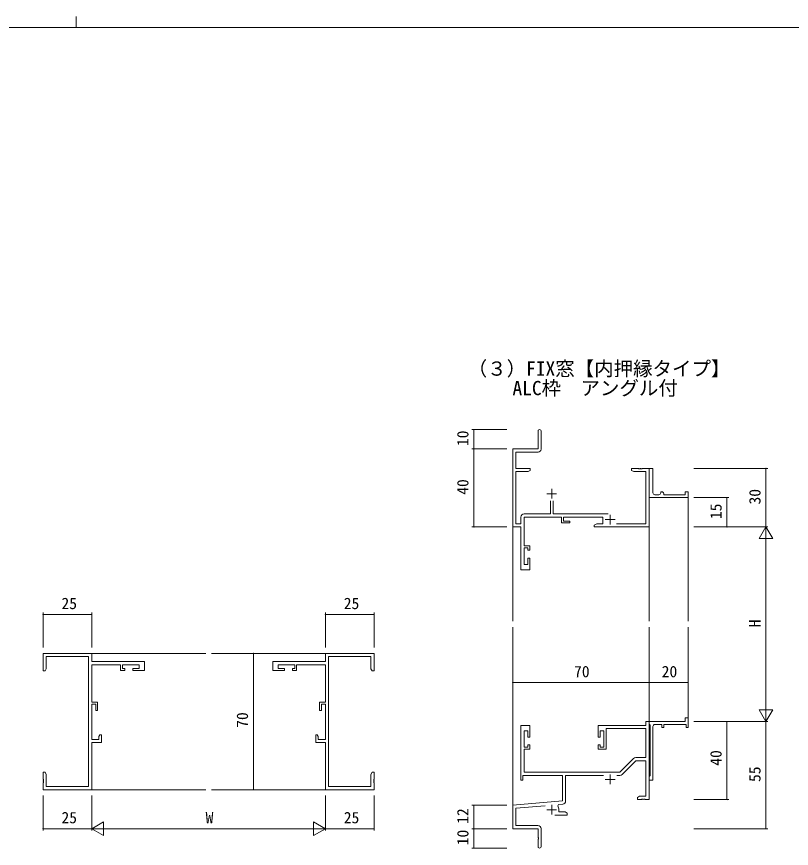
# Model space of a CAD drawing. Units: millimetres, scale not verified. Extents: x -1188 to 399, y -840 to 288.
# Drawn here: x -443 to -45.1, y -138.7 to 288.4 of the extents above; entities that cross this region are included whole.
import ezdxf
from ezdxf.enums import TextEntityAlignment as Align

# ---------------------------------------------------------------- set-up
doc = ezdxf.new("R2010")
doc.units = ezdxf.units.MM
doc.header["$LTSCALE"] = 4
for name, color, linetype, lineweight in [('0-1_YKK_ZWAK', 7, 'Continuous', 9), ('0-3_YKK_12', 2, 'Continuous', 9), ('0-4_YKK_D', 6, 'Continuous', 9), ('0-5_YKK_11', 7, 'Continuous', 9)]:
    doc.layers.add(name, color=color, linetype=linetype, lineweight=lineweight)
doc.layers.add('0-2_USER1', color=4, linetype='Continuous')
doc.styles.add('ＭＳ ゴシック', font='')
doc.styles.get('ＭＳ ゴシック').set_extended_font_data('MS Gothic')

msp = doc.modelspace()

# ---------------------------------------------------------------- linework, layer by layer
at = {"layer": '0-1_YKK_ZWAK'}
for p, q in [((-412.372, 288.449), (-412.372, 282.849)), ((357.6, 282.849), (-1182.4, 282.849))]:
    msp.add_line(p, q, dxfattribs=at)
at = {"layer": '0-3_YKK_12'}
for p, q in [((-98.144, 41.732), (-98.144, -22.069)), ((-188.144, 27.687), (-188.144, -22.069)), ((-118.144, 26.432), (-118.144, -22.069)), ((-188.144, -117.137), (-188.144, -25.069)), ((-118.144, -73.57), (-118.144, -25.069)), ((-98.144, -73.57), (-98.144, -25.069)), ((-404.372, -38.565), (-345.874, -38.565)), ((-284.375, -38.565), (-342.874, -38.565)), ((-404.372, -108.565), (-345.874, -108.565)), ((-284.375, -108.565), (-342.874, -108.565))]:
    msp.add_line(p, q, dxfattribs=at)
at = {"layer": '0-4_YKK_D'}
for p, q in [((-191.144, 76.432), (-209.144, 76.432)), ((-208.144, 66.432), (-208.144, 76.432)), ((-191.144, 66.432), (-209.144, 66.432)), ((-191.144, 66.432), (-209.144, 66.432)), ((-208.144, 66.432), (-208.144, 26.432)), ((-95.144, 56.432), (-57.144, 56.432)), ((-58.144, 56.432), (-58.144, 26.432)), ((-95.144, 41.432), (-77.144, 41.432)), ((-78.144, 26.432), (-78.144, 41.432)), ((-191.144, 26.432), (-209.144, 26.432)), ((-95.144, 26.432), (-77.144, 26.432)), ((-95.144, 26.432), (-57.144, 26.432)), ((-95.144, 26.432), (-57.144, 26.432)), ((-58.144, 26.432), (-61.644, 20.37)), ((-58.144, 26.432), (-58.144, 14.308)), ((-58.144, 26.432), (-54.644, 20.37)), ((-61.644, 20.37), (-54.644, 20.37)), ((-58.144, 19.432), (-58.144, -66.57)), ((-429.372, -35.565), (-429.372, -17.565)), ((-429.372, -18.565), (-404.372, -18.565)), ((-404.372, -35.565), (-404.372, -17.565)), ((-284.372, -35.565), (-284.372, -17.565)), ((-284.372, -18.565), (-259.372, -18.565)), ((-259.372, -35.565), (-259.372, -17.565)), ((-288.615, -38.565), (-322.372, -38.565)), ((-321.372, -38.565), (-321.372, -108.565)), ((-188.144, -69.897), (-188.144, -52.565)), ((-188.144, -53.565), (-118.144, -53.565)), ((-118.144, -66.937), (-118.144, -52.565)), ((-118.144, -72.175), (-118.144, -52.565)), ((-118.144, -53.565), (-98.144, -53.565)), ((-98.144, -66.937), (-98.144, -52.565)), ((-58.144, -73.57), (-58.144, -61.445)), ((-54.644, -67.507), (-61.644, -67.507)), ((-58.144, -73.57), (-61.644, -67.507)), ((-58.144, -73.57), (-54.644, -67.507)), ((-95.144, -73.565), (-57.144, -73.565)), ((-95.144, -73.57), (-77.144, -73.57)), ((-95.144, -73.57), (-57.144, -73.57)), ((-78.144, -73.57), (-78.144, -113.565)), ((-58.144, -73.565), (-58.144, -128.565)), ((-285.506, -108.565), (-322.372, -108.565)), ((-429.37, -111.565), (-429.37, -129.565)), ((-404.37, -111.565), (-404.37, -129.565)), ((-404.37, -111.565), (-404.37, -129.565)), ((-284.372, -111.565), (-284.372, -129.565)), ((-284.372, -111.565), (-284.372, -129.565)), ((-259.372, -111.565), (-259.372, -129.565)), ((-95.144, -113.565), (-77.144, -113.565)), ((-191.144, -116.565), (-209.144, -116.565)), ((-208.144, -128.565), (-208.144, -116.565)), ((-404.37, -128.565), (-398.308, -125.065)), ((-398.308, -132.065), (-398.308, -125.065)), ((-290.435, -125.065), (-290.435, -132.065)), ((-284.372, -128.565), (-290.435, -125.065)), ((-404.37, -128.565), (-429.37, -128.565)), ((-404.37, -128.565), (-398.308, -132.065)), ((-404.37, -128.565), (-392.246, -128.565)), ((-397.37, -128.565), (-291.372, -128.565)), ((-284.372, -128.565), (-296.497, -128.565)), ((-284.372, -128.565), (-290.435, -132.065)), ((-284.372, -128.565), (-259.372, -128.565)), ((-191.144, -128.565), (-209.144, -128.565)), ((-191.144, -128.565), (-209.144, -128.565)), ((-208.144, -128.565), (-208.144, -138.565)), ((-95.144, -128.565), (-57.144, -128.565)), ((-191.144, -138.565), (-209.144, -138.565))]:
    msp.add_line(p, q, dxfattribs=at)
for centre, start, end in [((-208.144, 76.432), 90, 270), ((-208.144, 76.432), 270, 90), ((-208.144, 66.432), 90, 270), ((-208.144, 66.432), 90, 270), ((-208.144, 66.432), 270, 90), ((-208.144, 66.432), 270, 90), ((-58.144, 56.432), 90, 270), ((-58.144, 56.432), 270, 90), ((-78.144, 41.432), 90, 270), ((-78.144, 41.432), 270, 90), ((-208.144, 26.432), 90, 270), ((-208.144, 26.432), 270, 90), ((-78.144, 26.432), 90, 270), ((-78.144, 26.432), 270, 90), ((-429.372, -18.565), 0, 180), ((-429.372, -18.565), 180, 0), ((-404.372, -18.565), 0, 180), ((-404.372, -18.565), 180, 0), ((-284.372, -18.565), 0, 180), ((-284.372, -18.565), 180, 0), ((-259.372, -18.565), 0, 180), ((-259.372, -18.565), 180, 0), ((-321.372, -38.565), 90, 270), ((-321.372, -38.565), 270, 90), ((-188.144, -53.565), 0, 180), ((-188.144, -53.565), 180, 0), ((-118.144, -53.565), 0, 180), ((-118.144, -53.565), 0, 180), ((-118.144, -53.565), 180, 0), ((-118.144, -53.565), 180, 0), ((-98.144, -53.565), 0, 180), ((-98.144, -53.565), 180, 0), ((-78.144, -73.57), 90, 270), ((-78.144, -73.57), 270, 90), ((-321.372, -108.565), 90, 270), ((-321.372, -108.565), 270, 90), ((-78.144, -113.565), 90, 270), ((-78.144, -113.565), 270, 90), ((-208.144, -116.565), 90, 270), ((-208.144, -116.565), 270, 90), ((-429.37, -128.565), 0, 180), ((-429.37, -128.565), 180, 0), ((-259.372, -128.565), 0, 180), ((-259.372, -128.565), 180, 0), ((-208.144, -128.565), 90, 270), ((-208.144, -128.565), 90, 270), ((-208.144, -128.565), 270, 90), ((-208.144, -128.565), 270, 90), ((-58.144, -128.565), 90, 270), ((-58.144, -128.565), 270, 90), ((-208.144, -138.565), 90, 270), ((-208.144, -138.565), 270, 90)]:
    msp.add_arc(centre, 0.106, start, end, dxfattribs=at)
at = {"layer": '0-5_YKK_11'}
for p, q in [((-175.144, 66.432), (-175.144, 75.682)), ((-173.644, 75.682), (-173.644, 66.302)), ((-188.144, 66.432), (-175.144, 66.432)), ((-188.144, 26.432), (-188.144, 66.432)), ((-186.514, 64.802), (-186.514, 56.432)), ((-175.144, 64.802), (-186.514, 64.802)), ((-186.514, 56.432), (-179.144, 56.432)), ((-179.144, 56.432), (-179.144, 55.432)), ((-127.144, 56.432), (-123.602, 56.432)), ((-127.144, 55.432), (-127.144, 56.432)), ((-123.602, 56.432), (-123.419, 56.312)), ((-123.419, 56.312), (-122.869, 56.312)), ((-122.869, 56.312), (-122.686, 56.432)), ((-122.686, 56.432), (-122.602, 56.432)), ((-122.602, 56.432), (-122.419, 56.312)), ((-122.419, 56.312), (-121.869, 56.312)), ((-121.869, 56.312), (-121.686, 56.432)), ((-121.686, 56.432), (-118.144, 56.432)), ((-118.144, 56.432), (-116.144, 56.432)), ((-118.144, 42.932), (-118.144, 56.432)), ((-118.144, 56.432), (-118.144, 26.432)), ((-116.144, 56.432), (-116.144, 43.932)), ((-186.514, 54.802), (-186.514, 28.062)), ((-180.235, 54.802), (-186.514, 54.802)), ((-179.144, 55.432), (-180.235, 54.802)), ((-126.053, 54.802), (-127.144, 55.432)), ((-119.774, 54.802), (-126.053, 54.802)), ((-119.774, 28.062), (-119.774, 54.802)), ((-170.644, 43.432), (-165.644, 43.432)), ((-168.144, 45.932), (-168.144, 40.932)), ((-118.144, 41.432), (-118.144, 42.932)), ((-115.144, 42.932), (-113.144, 42.932)), ((-112.144, 44.432), (-111.644, 44.432)), ((-112.144, 43.932), (-112.144, 44.432)), ((-110.644, 43.432), (-110.644, 42.932)), ((-110.644, 42.932), (-99.644, 42.932)), ((-99.644, 44.432), (-98.144, 44.432)), ((-99.644, 42.932), (-99.644, 44.432)), ((-98.144, 44.432), (-98.144, 41.432)), ((-168.794, 33.062), (-168.794, 39.732)), ((-167.494, 39.732), (-167.494, 33.062)), ((-98.144, 41.432), (-118.144, 41.432)), ((-183.944, 28.062), (-183.944, 31.462)), ((-182.344, 33.062), (-168.794, 33.062)), ((-182.314, 31.432), (-182.314, 16.632)), ((-163.044, 31.432), (-182.314, 31.432)), ((-167.494, 33.062), (-139.237, 33.062)), ((-163.044, 28.432), (-163.044, 31.432)), ((-162.044, 31.432), (-162.044, 29.432)), ((-141.844, 31.432), (-162.044, 31.432)), ((-141.844, 28.062), (-141.844, 31.432)), ((-140.644, 30.132), (-135.644, 30.132)), ((-138.144, 32.632), (-138.144, 27.632)), ((-183.944, 26.432), (-188.144, 26.432)), ((-186.514, 28.062), (-183.944, 28.062)), ((-183.944, 4.432), (-183.944, 26.432)), ((-158.844, 28.432), (-163.044, 28.432)), ((-162.044, 29.432), (-158.844, 29.432)), ((-158.844, 29.432), (-158.844, 28.432)), ((-146.344, 27.232), (-144.907, 28.062)), ((-146.344, 26.432), (-146.344, 27.232)), ((-118.144, 26.432), (-146.344, 26.432)), ((-144.907, 28.062), (-141.844, 28.062)), ((-134.904, 28.062), (-119.774, 28.062)), ((-182.314, 16.632), (-179.344, 16.632)), ((-182.314, 15.632), (-182.314, 7.132)), ((-180.344, 15.632), (-182.314, 15.632)), ((-180.344, 14.432), (-180.344, 15.632)), ((-179.344, 14.432), (-180.344, 14.432)), ((-179.344, 16.632), (-179.344, 14.432)), ((-180.344, 10.432), (-179.344, 10.432)), ((-180.344, 7.132), (-180.344, 10.432)), ((-179.344, 10.432), (-179.344, 4.432)), ((-179.344, 4.432), (-183.944, 4.432)), ((-182.314, 7.132), (-180.344, 7.132)), ((-404.372, -38.565), (-429.372, -38.565)), ((-429.372, -38.565), (-429.372, -47.565)), ((-427.742, -40.195), (-406.002, -40.195)), ((-427.742, -46.474), (-427.742, -40.195)), ((-406.002, -40.195), (-406.002, -106.935)), ((-404.372, -42.765), (-404.372, -38.565)), ((-284.372, -42.765), (-284.372, -38.565)), ((-284.372, -38.565), (-259.372, -38.565)), ((-261.002, -40.195), (-282.742, -40.195)), ((-282.742, -40.195), (-282.742, -106.935)), ((-261.002, -46.474), (-261.002, -40.195)), ((-259.372, -38.565), (-259.372, -47.565)), ((-377.373, -42.765), (-404.372, -42.765)), ((-404.372, -44.395), (-389.573, -44.395)), ((-389.573, -44.395), (-389.573, -47.365)), ((-388.572, -46.365), (-388.572, -44.395)), ((-388.572, -44.395), (-380.072, -44.395)), ((-387.372, -46.365), (-388.572, -46.365)), ((-387.372, -47.365), (-387.372, -46.365)), ((-380.072, -46.365), (-383.372, -46.365)), ((-383.372, -46.365), (-383.372, -47.365)), ((-380.072, -44.395), (-380.072, -46.365)), ((-377.373, -47.365), (-377.373, -42.765)), ((-311.372, -42.765), (-284.372, -42.765)), ((-311.372, -47.365), (-311.372, -42.765)), ((-300.172, -44.395), (-308.672, -44.395)), ((-301.372, -46.365), (-300.172, -46.365)), ((-301.372, -47.365), (-301.372, -46.365)), ((-300.172, -46.365), (-300.172, -44.395)), ((-299.172, -44.395), (-299.172, -47.365)), ((-284.372, -44.395), (-299.172, -44.395)), ((-389.573, -47.365), (-387.372, -47.365)), ((-383.372, -47.365), (-377.373, -47.365)), ((-299.172, -47.365), (-301.372, -47.365)), ((-404.372, -82.735), (-404.372, -64.665)), ((-284.372, -82.735), (-284.372, -64.665)), ((-99.644, -71.565), (-98.144, -71.565)), ((-99.644, -73.565), (-99.644, -71.565)), ((-98.144, -71.565), (-98.144, -76.565)), ((-183.944, -75.565), (-183.944, -103.565)), ((-179.344, -75.565), (-183.944, -75.565)), ((-179.344, -81.565), (-179.344, -75.565)), ((-144.344, -75.565), (-144.344, -81.565)), ((-119.774, -75.565), (-144.344, -75.565)), ((-119.774, -73.565), (-119.774, -75.565)), ((-118.144, -73.565), (-119.774, -73.565)), ((-118.144, -73.565), (-99.644, -73.565)), ((-118.144, -74.865), (-118.144, -73.565)), ((-118.144, -113.565), (-118.144, -73.565)), ((-117.944, -75.065), (-118.144, -74.865)), ((-117.644, -75.365), (-117.944, -75.065)), ((-117.644, -101.265), (-117.644, -75.365)), ((-116.144, -76.065), (-116.144, -91.107)), ((-111.644, -75.065), (-115.144, -75.065)), ((-111.644, -76.565), (-111.644, -75.065)), ((-110.644, -76.565), (-111.644, -76.565)), ((-110.644, -75.065), (-110.644, -76.565)), ((-99.144, -75.065), (-110.644, -75.065)), ((-99.144, -76.565), (-99.144, -75.065)), ((-98.144, -76.565), (-99.144, -76.565)), ((-399.372, -80.365), (-400.172, -80.365)), ((-399.372, -84.365), (-399.372, -80.365)), ((-289.372, -84.365), (-289.372, -80.365)), ((-289.372, -80.365), (-288.572, -80.365)), ((-288.572, -80.365), (-288.072, -81.231)), ((-182.314, -78.265), (-180.344, -78.265)), ((-182.314, -86.765), (-182.314, -78.265)), ((-180.344, -78.265), (-180.344, -81.565)), ((-143.344, -78.265), (-141.344, -78.265)), ((-143.344, -81.565), (-143.344, -78.265)), ((-141.344, -78.265), (-141.344, -86.765)), ((-140.144, -77.195), (-119.774, -77.195)), ((-140.144, -87.765), (-140.144, -77.195)), ((-119.774, -77.195), (-119.774, -92.065)), ((-400.672, -82.735), (-404.372, -82.735)), ((-404.372, -84.365), (-399.372, -84.365)), ((-404.372, -108.565), (-404.372, -84.365)), ((-284.372, -84.365), (-289.372, -84.365)), ((-284.372, -108.565), (-284.372, -84.365)), ((-180.344, -81.565), (-179.344, -81.565)), ((-144.344, -81.565), (-143.344, -81.565)), ((-180.344, -86.765), (-182.314, -86.765)), ((-182.314, -87.765), (-179.344, -87.765)), ((-182.314, -99.565), (-182.314, -87.765)), ((-180.344, -85.565), (-180.344, -86.765)), ((-179.344, -85.565), (-180.344, -85.565)), ((-179.344, -87.765), (-179.344, -85.565)), ((-144.344, -85.565), (-144.344, -87.765)), ((-143.344, -85.565), (-144.344, -85.565)), ((-144.344, -87.765), (-140.144, -87.765)), ((-143.344, -86.765), (-143.344, -85.565)), ((-141.344, -86.765), (-143.344, -86.765)), ((-126.113, -92.534), (-133.144, -99.565)), ((-132, -100.726), (-124.969, -93.695)), ((-119.774, -92.065), (-124.981, -92.065)), ((-124.969, -93.695), (-119.774, -93.695)), ((-119.774, -93.695), (-119.774, -111.935)), ((-116.144, -91.107), (-116.264, -91.29)), ((-116.264, -91.29), (-116.264, -91.84)), ((-116.264, -91.84), (-116.144, -92.023)), ((-116.144, -92.023), (-116.144, -96.107)), ((-116.144, -96.107), (-116.264, -96.29)), ((-116.264, -96.29), (-116.264, -96.84)), ((-116.264, -96.84), (-116.144, -97.023)), ((-116.144, -97.023), (-116.144, -103.565)), ((-427.742, -106.935), (-427.742, -100.656)), ((-261.002, -106.935), (-261.002, -100.656)), ((-182.944, -101.195), (-162.644, -101.195)), ((-182.944, -103.565), (-182.944, -101.195)), ((-133.144, -99.565), (-182.314, -99.565)), ((-162.644, -101.195), (-162.644, -114.334)), ((-161.014, -101.195), (-141.495, -101.195)), ((-161.014, -114.362), (-161.014, -101.195)), ((-138.144, -100.765), (-138.144, -105.765)), ((-134.794, -101.195), (-133.132, -101.195)), ((-118.144, -101.765), (-117.944, -101.565)), ((-118.144, -103.565), (-118.144, -101.765)), ((-117.944, -101.565), (-117.644, -101.265)), ((-429.372, -105.023), (-429.372, -108.565)), ((-259.372, -105.023), (-259.372, -108.565)), ((-183.944, -103.565), (-182.944, -103.565)), ((-140.644, -103.265), (-135.644, -103.265)), ((-116.144, -103.565), (-118.144, -103.565)), ((-429.372, -108.565), (-404.372, -108.565)), ((-406.002, -106.935), (-427.742, -106.935)), ((-259.372, -108.565), (-284.372, -108.565)), ((-282.742, -106.935), (-261.002, -106.935)), ((-162.644, -114.334), (-188.144, -116.565)), ((-123.053, -111.935), (-124.144, -112.565)), ((-124.144, -112.565), (-124.144, -113.565)), ((-124.144, -113.565), (-122.102, -113.565)), ((-119.774, -111.935), (-123.053, -111.935)), ((-122.102, -113.565), (-121.919, -113.445)), ((-121.919, -113.445), (-121.369, -113.445)), ((-121.369, -113.445), (-121.186, -113.565)), ((-121.186, -113.565), (-121.102, -113.565)), ((-121.102, -113.565), (-120.919, -113.445)), ((-120.919, -113.445), (-120.369, -113.445)), ((-120.369, -113.445), (-120.186, -113.565)), ((-120.186, -113.565), (-118.144, -113.565)), ((-188.144, -116.565), (-188.144, -128.565)), ((-186.514, -118.059), (-171.514, -116.746)), ((-186.514, -126.935), (-186.514, -118.059)), ((-170.644, -118.865), (-165.644, -118.865)), ((-168.144, -116.365), (-168.144, -121.365)), ((-165.005, -116.906), (-164.625, -116.144)), ((-164.625, -116.144), (-162.475, -115.955)), ((-164.444, -119.935), (-164.444, -118.865)), ((-166.494, -121.565), (-160.144, -121.565)), ((-161.235, -119.935), (-164.444, -119.935)), ((-160.144, -120.565), (-161.235, -119.935)), ((-160.144, -121.565), (-160.144, -120.565)), ((-175.244, -126.935), (-186.514, -126.935)), ((-188.144, -128.565), (-175.144, -128.565)), ((-175.144, -128.565), (-175.144, -133.107)), ((-173.644, -137.815), (-173.644, -128.535)), ((-175.144, -133.107), (-175.024, -133.29)), ((-175.024, -133.84), (-175.144, -134.023)), ((-175.144, -134.023), (-175.144, -137.815)), ((-175.024, -133.29), (-175.024, -133.84))]:
    msp.add_line(p, q, dxfattribs=at)
for points in [[(-429.372, -47.565), (-428.373, -47.565), (-427.742, -46.474)], [(-404.372, -64.665), (-402.372, -64.665), (-402.372, -67.865), (-401.372, -67.865), (-401.372, -63.665), (-404.372, -63.665), (-404.372, -44.395)], [(-308.672, -44.395), (-308.672, -46.365), (-305.372, -46.365), (-305.372, -47.365), (-311.372, -47.365)], [(-284.372, -64.665), (-286.372, -64.665), (-286.372, -67.865), (-287.372, -67.865), (-287.372, -63.665), (-284.372, -63.665), (-284.372, -44.395)], [(-259.372, -47.565), (-260.372, -47.565), (-261.002, -46.474)], [(-400.172, -80.365), (-400.672, -81.231), (-400.672, -82.735)], [(-288.072, -81.231), (-288.072, -82.735), (-284.372, -82.735)], [(-427.742, -100.656), (-428.373, -99.565), (-429.372, -99.565), (-429.372, -103.107), (-429.252, -103.29), (-429.252, -103.84), (-429.372, -104.023), (-429.372, -104.107), (-429.252, -104.29), (-429.252, -104.84), (-429.372, -105.023)], [(-261.002, -100.656), (-260.372, -99.565), (-259.372, -99.565), (-259.372, -103.107), (-259.492, -103.29), (-259.492, -103.84), (-259.372, -104.023), (-259.372, -104.107), (-259.492, -104.29), (-259.492, -104.84), (-259.372, -105.023)]]:
    msp.add_lwpolyline(points, dxfattribs=at)
for centre, radius, start, end in [((-174.394, 75.682), 0.75, 359.99998, 180), ((-175.144, 66.302), 1.5, 270, 359.99998), ((-115.144, 43.932), 1, 180.00009, 270.00008), ((-113.144, 43.932), 1, 270.00009, 0.00008), ((-111.644, 43.432), 1, 0.00009, 90.00008), ((-182.344, 31.462), 1.6, 90, 179.99998), ((-115.144, -76.065), 1, 89.99997, 180.00002), ((-124.981, -93.665), 1.6, 89.99998, 134.99998), ((-133.132, -99.595), 1.6, 269.99998, 314.99998), ((-162.614, -114.362), 1.6, 275, 0), ((-168.144, -118.865), 3.7, 0, 31.9633), ((-175.244, -128.535), 1.6, 0, 89.99998), ((-174.394, -137.815), 0.75, 179.99998, 0)]:
    msp.add_arc(centre, radius, start, end, dxfattribs=at)

# ---------------------------------------------------------------- texts
at = {"layer": '0-2_USER1', "style": 'ＭＳ ゴシック'}
for s, p in [('（３）FIX窓【内押縁タイプ】', (-211.308, 101.841)), ('ALC枠  アングル付', (-188.31, 91.841))]:
    msp.add_text(s, height=7.331, dxfattribs=at).set_placement(p, align=Align.BOTTOM_LEFT)
at = {"layer": '0-4_YKK_D', "color": 4, "style": 'ＭＳ ゴシック'}
for s, p in [('10', (-209.144, 67.912)), ('40', (-209.144, 42.912)), ('30', (-59.144, 37.912)), ('15', (-79.144, 30.412)), ('H', (-59.144, -25.169)), ('70', (-322.372, -76.757)), ('40', (-79.144, -96.237)), ('55', (-59.144, -104.585)), ('12', (-209.144, -126.085)), ('10', (-209.144, -137.085))]:
    msp.add_text(s, height=5.865, rotation=90, dxfattribs=at).set_placement(p, align=Align.BOTTOM_LEFT)
for s, p in [('25', (-419.955, -17.565)), ('25', (-274.955, -17.565)), ('70', (-156.664, -52.565)), ('20', (-111.664, -52.565)), ('25', (-419.952, -127.565)), ('W', (-345.906, -127.565)), ('25', (-274.955, -127.565))]:
    msp.add_text(s, height=5.865, dxfattribs=at).set_placement(p, align=Align.BOTTOM_LEFT)

doc.saveas('drawing.dxf')
